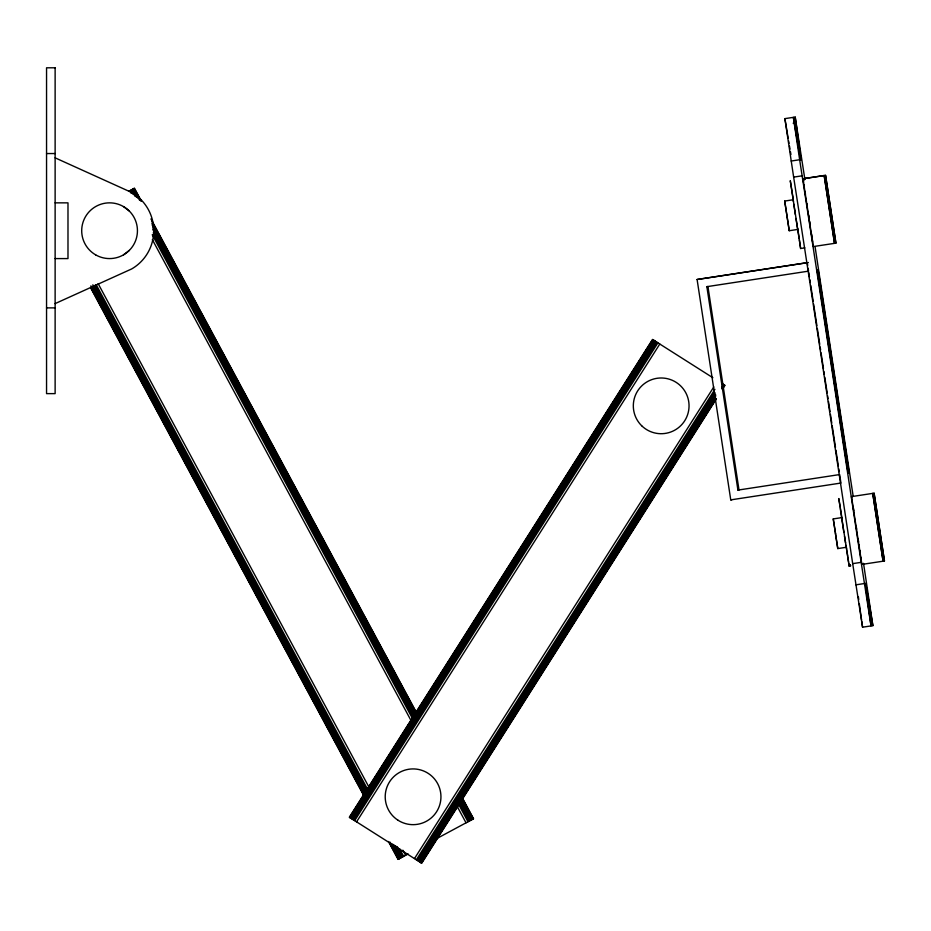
<?xml version="1.0" encoding="UTF-8"?>
<svg xmlns="http://www.w3.org/2000/svg" width="931" height="931" viewBox="0 0 931 931"><rect width="100%" height="100%" fill="white"/><g stroke="black" fill="none" stroke-linecap="round" stroke-linejoin="round"><path stroke-width="1.4" d="M349.567 817.406L652.794 339.606M349.87 817.604L653.097 339.792M350.289 817.872L653.515 340.059M350.812 818.198L654.039 340.397M351.441 818.593L654.668 340.793M352.151 819.047L655.377 341.246M352.942 819.548L656.169 341.735M353.792 820.083L657.018 342.282M354.688 820.653L657.914 342.852M356.561 821.852L659.788 344.039M414.47 858.603L713.809 386.924M416.343 859.79L714.915 389.333M417.251 860.36L714.252 392.347M418.089 860.896L715.101 392.894M418.88 861.396L715.113 394.616M419.59 861.85L715.823 395.07M420.218 862.246L715.671 396.687M721.886 386.889L723.445 384.433M420.742 862.583L715.415 398.247M721.641 388.448L723.969 384.771M421.161 862.851L715.834 398.515M722.06 388.716L724.388 385.038M421.464 863.037L716.137 398.712M722.363 388.902L724.69 385.236M716.393 398.864L421.72 863.2L349.323 817.255L652.55 339.443L712.878 377.73M722.607 389.065L724.946 385.387L722.107 383.595M123.509 254.85L129.281 250.416M128.85 191.239L134.448 188.225L141.326 201.015M408.139 853.96L398.072 859.383L388.436 841.473M435.824 839.075L473.576 818.768L462.579 798.298M55.127 303.599L131.655 268.954A44.153 44.153 0 0 0 131.655 192.473L55.127 157.839M863.526 563.336L872.871 625.644L862.56 627.191L852.691 563.639A517.741 2.246 81.3 0 0 793.643 177.111L784.891 118.633L795.202 117.085L804.873 179.357M793.154 123.206L795.982 122.776L795.202 117.085M791.175 161.04L799.648 159.736L793.363 117.341L794.318 122.997A519.789 2.246 81.3 0 0 795.982 122.776M793.643 177.111L802.126 175.819A517.741 2.246 81.3 0 1 861.163 562.347L871.032 625.9L870.264 620.209A519.789 2.246 81.3 0 1 871.916 619.976L872.871 625.644M804.5 179.73L804.361 178.566L825.553 175.331L835.91 243.142L813.333 246.564L813.124 245.412L802.976 178.752L824.168 175.517L834.525 243.328L824.168 175.517M795.97 218.448L797.704 229.433L789.232 230.725L784.705 201.061L793.177 199.769L793.445 201.759M790.85 184.105L790.268 180.695L800.625 248.507L804.861 247.855M731.824 499.726L730.754 499.877L697.098 279.498L807.282 262.67L807.712 265.498M808.352 262.53L697.098 279.498M706.862 286.678L707.932 286.539L739.005 489.962L737.934 490.102L706.862 286.678L808.573 271.142L808.143 268.326M737.934 490.102L839.646 474.566L840.937 483.049L730.754 499.877M851.528 496.607L874.093 493.186L884.45 560.986L861.885 564.419L851.528 496.607L851.667 497.771M845.918 545.298L846.256 547.288L837.784 548.58L833.245 518.916L841.729 517.624L849.165 566.351L848.711 562.929M852.691 563.639L861.163 562.347M855.903 584.831L864.375 583.539M46.55 153.545L55.127 153.545M55.127 202.853L67.986 202.853L67.986 258.585L55.127 258.585M46.55 307.882L55.127 307.882M123.509 206.577L129.281 211.011M150.95 218.925L415.796 711.331M134.192 188.365L141.07 201.154M152.067 221.613L416.227 712.75M462.323 798.437L473.32 818.896M133.866 188.539L140.057 200.049M152.44 223.068L415.913 712.913M461.997 798.612L473.006 819.071M133.436 188.772L139.627 200.281M152.009 223.3L415.47 713.146M461.567 798.845L472.576 819.303M132.889 189.063L137.695 198.012M152.149 224.871L415.61 714.729M461.02 799.135L472.017 819.606M132.237 189.412L136.357 197.093M152.87 227.781L414.958 715.078M461.054 800.765L471.365 819.955M131.492 189.819L134.925 196.208M152.812 229.468L414.912 716.754M460.31 801.172L470.632 820.351M130.666 190.261L132.737 194.09M153.371 232.459L414.086 717.196M459.483 801.603L469.806 820.793M129.781 190.739L131.155 193.287M153.173 234.216L413.201 717.673M459.286 803.36L468.921 821.27M152.23 234.717L412.957 719.454M458.355 803.872L467.99 821.77M152.347 239.604L411.002 720.501M457.086 806.199L466.035 822.829M98.127 283.618L369.165 787.533M402.867 850.201L405.625 855.321M96.172 284.665L367.21 788.58M399.539 848.688L403.67 856.369M95.241 285.165L366.954 790.361M397.223 846.64L402.727 856.869M94.345 285.642L366.069 790.838M395.652 845.837L401.843 857.346M92.844 284.805L365.941 792.56M394.139 844.999L401.028 857.788M92.786 286.48L365.196 792.956M392.707 844.114L400.283 858.184M92.134 286.829L364.545 793.305M392.067 844.475L399.632 858.533M90.901 285.852L364.684 794.888M390.136 842.206L399.085 858.836M91.145 287.365L364.242 795.121M389.705 842.439L398.643 859.069M90.831 287.539L363.928 795.295M389.379 842.613L398.328 859.243M90.575 287.679L363.672 795.423M835.91 243.142L825.553 175.331M884.45 560.986L874.093 493.186M804.361 178.566L804.57 179.718M802.976 178.752L803.558 182.162M784.891 118.633L785.845 124.3A519.789 2.246 81.3 0 0 788.15 138.207M784.705 201.061L789.232 230.725M850.329 565.024L850.55 566.164L850.41 565.012M833.245 518.916L835.572 533.742M803.965 184.629L804.384 187.329M791.036 185.234L791.885 190.611M840.216 507.116L838.808 498.55L843.847 532.474M805.036 191.483L805.478 194.288M853.366 507.93L853.808 510.735M792.106 192.019L793.398 200.351M840.437 508.466L841.95 518.206M845.546 542.948L844.51 536.303M806.956 203.866L807.34 206.368M802.126 175.819L799.648 159.736M856.276 526.725L856.66 529.239M835.444 533.754L837.784 548.58M808.69 215.142L809.26 218.913M808.795 272.574L809.446 276.879M809.889 279.742L810.331 282.605M810.761 285.468L813.17 301.225M813.613 304.1L816.894 325.582M817.325 328.445L819.734 344.202M820.176 347.077L820.607 349.94M821.049 352.802L823.458 368.56M823.888 371.422L824.331 374.285M824.761 377.16L827.17 392.917M827.612 395.78L828.043 398.643M828.485 401.505L830.021 411.537M830.452 414.4L831.767 423M832.209 425.863L835.491 447.357M835.922 450.22L838.331 465.977M838.773 468.84L839.203 471.703M795.377 214.607L793.794 204.122M858.184 539.27L858.591 541.993M859.01 544.716L859.418 547.44M809.644 221.415L810.051 224.138M846.291 546.66L846.71 549.383M797.751 228.805L799.205 238.557M859.837 550.256L860.256 553.061M811.506 233.809L811.925 236.614M846.919 550.791L847.757 556.412M860.861 557.169L861.256 559.857M812.321 239.314L812.716 242.013M847.955 557.762L848.548 561.8M799.403 239.907L800.625 248.507M861.78 621.501L862.56 627.191M861.745 563.255L861.885 564.419M813.194 245.4L813.333 246.564M790.943 154.499A519.789 2.246 81.3 0 1 790.442 151.683M789.988 149.065A519.789 2.246 81.3 0 1 789.488 146.132M789.011 143.351A519.789 2.246 81.3 0 1 788.592 140.86M853.157 496.107A519.789 2.246 81.3 0 1 815.056 246.61M861.571 619.999A519.789 2.246 81.3 0 1 859.29 603.602M858.743 599.587A519.789 2.246 81.3 0 1 858.347 596.631M818.116 269.711L817.057 269.85L848.118 473.274L849.188 473.134L818.116 269.711M55.127 67.8L46.55 67.8L46.55 393.627L55.127 393.627L55.127 67.8M872.929 494.524L872.719 493.372L883.077 561.184L872.929 494.524M95.637 254.85A27.872 27.872 0 0 0 137.439 230.713A27.872 27.872 0 0 0 95.637 206.577A27.872 27.872 0 0 0 95.637 254.85M397.851 820.13A27.872 27.872 0 0 0 440.91 798.309A27.872 27.872 0 0 0 400.481 771.927A27.872 27.872 0 0 0 397.851 820.13M641.645 425.723A27.872 27.872 0 0 0 688.16 412.829A27.872 27.872 0 0 0 653.725 378.998A27.872 27.872 0 0 0 641.645 425.723"/></g></svg>
